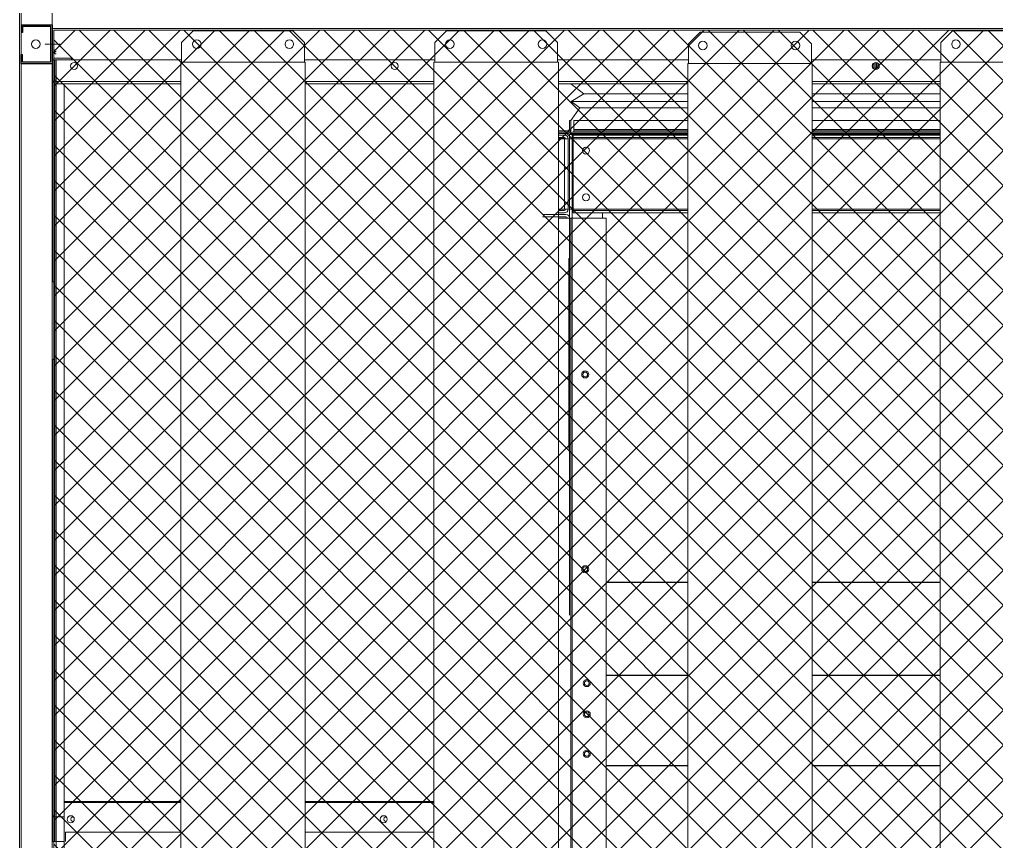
# Model space of a CAD drawing. Header units: millimetres. Extents: x -662756 to 31653, y -141394 to 22156.
# Drawn here: x 21997 to 23252, y 9400 to 10455 of the extents above; entities that cross this region are included whole.
import ezdxf

# ---------------------------------------------------------------- set-up
doc = ezdxf.new("R2010")
doc.units = ezdxf.units.MM
doc.linetypes.add('CENTER', pattern=[2, 1.25, -0.25, 0.25, -0.25])
doc.layers.add('center', color=1, linetype='CENTER')

# ---------------------------------------------------------------- blocks, each defined once
blk = doc.blocks.new('4567457')
at = {"color": 0, "lineweight": 5}
for p, q in [((322736.8, 91148.7), (322720, 91161.6)), ((322720.4, 91138.8), (322736.8, 91148.7)), ((322720, 91114.6), (322731.7, 91130.7)), ((322731.7, 91130.7), (322720.4, 91138.8))]:
    blk.add_line(p, q, dxfattribs=at)
blk = doc.blocks.new('435')
for p, q in [((-131382, 21088.8), (-131342, 21088.8)), ((-131382, 21088.8), (-131382, 21078.8)), ((-131380, 21086.8), (-131344, 21086.8)), ((-131380, 21086.8), (-131380, 21078.8)), ((-131344, 21086.8), (-131344, 21040.8)), ((-131342, 21088.8), (-131342, 21038.8)), ((-131342, 21088.8), (-131342, 21038.8)), ((-131380, 21078.8), (-131382, 21078.8)), ((-131382, 21038.8), (-131382, 21050.8)), ((-131382, 21050.8), (-131380, 21050.8)), ((-131380, 21040.8), (-131380, 21050.8)), ((-131342, 21038.8), (-131382, 21038.8)), ((-131344, 21040.8), (-131380, 21040.8))]:
    blk.add_line(p, q)
blk = doc.blocks.new('2')
at = {"lineweight": 5}
h = blk.add_hatch(dxfattribs=at)
h.set_pattern_fill('ANSI37', scale=10)
h.set_pattern_definition([(45, (-711772.87, -479271.586), (-22.4506403, 22.4506403), []), (135, (-711772.87, -479271.586), (-22.4506403, -22.4506403), [])])
h.paths.add_polyline_path([(22041.3, 8961.8), (24157.3, 8961.8), (24157.3, 10441.8), (22041.3, 10441.8)])
at = {"lineweight": 20}
for p, q in [((21997.3, 11343.8), (21997.3, 9043.8)), ((21999.3, 11341.8), (21999.3, 9068.8)), ((22039.3, 9043.8), (22039.3, 11343.8)), ((24155.3, 10443.8), (22039.3, 10443.8)), ((22041.3, 10441.8), (24157.3, 10441.8)), ((22041.3, 8961.8), (22041.3, 10441.8)), ((22205.4, 10425.8), (22220.4, 10440.8)), ((22220.4, 10440.8), (22348.4, 10440.8)), ((22363.4, 10425.8), (22348.4, 10440.8)), ((22530.6, 10425.8), (22545.6, 10440.8)), ((22545.6, 10440.8), (22673.6, 10440.8)), ((22688.6, 10425.8), (22673.6, 10440.8)), ((22856.7, 10424.2), (22871.7, 10439.2)), ((22871.7, 10439.2), (22999.7, 10439.2)), ((23014.7, 10424.2), (22999.7, 10439.2)), ((23180.8, 10425.8), (23195.8, 10440.8)), ((23195.8, 10440.8), (23323.8, 10440.8)), ((22205.4, 10400.8), (22205.4, 10425.8)), ((22363.4, 10400.8), (22363.4, 10425.8)), ((22530.6, 10400.8), (22530.6, 10425.8)), ((22688.6, 10400.8), (22688.6, 10425.8)), ((22856.7, 10399.2), (22856.7, 10424.2)), ((23014.7, 10399.2), (23014.7, 10424.2)), ((23180.8, 10400.8), (23180.8, 10425.8)), ((22041.3, 10405.8), (22064, 10405.8)), ((22064.1, 10405.8), (22064.1, 10403.8)), ((22205.4, 10403.8), (22039.3, 10403.8)), ((22204.4, 9052.8), (22204.4, 10400.8)), ((22364.4, 10400.8), (22204.4, 10400.8)), ((22530.6, 10403.8), (22363.4, 10403.8)), ((22364.4, 9052.8), (22364.4, 10400.8)), ((22529.6, 9052.8), (22529.6, 10400.8)), ((22689.6, 10400.8), (22529.6, 10400.8)), ((22856.7, 10403.8), (22688.6, 10403.8)), ((22689.6, 9052.8), (22689.6, 10400.8)), ((22855.7, 9051.2), (22855.7, 10399.2)), ((23015.7, 10399.2), (22855.7, 10399.2)), ((23180.8, 10403.8), (23014.7, 10403.8)), ((23015.7, 9051.2), (23015.7, 10399.2)), ((23179.8, 9052.8), (23179.8, 10400.8)), ((23339.8, 10400.8), (23179.8, 10400.8))]:
    blk.add_line(p, q, dxfattribs=at)
at = {"color": 7, "lineweight": 20}
for p, q in [((21997.3, 9098.9), (21997.3, 11340.7)), ((22039.3, 11340.7), (22039.3, 9098.9)), ((22042.8, 9431.8), (22042.8, 10374.4)), ((22044.4, 10375.9), (22204.4, 10375.9)), ((22044.4, 10372.8), (22204.4, 10372.8)), ((22054.7, 10372.8), (22054.7, 9431.8)), ((22364.4, 10375.9), (22529.6, 10375.9)), ((22364.4, 10372.8), (22529.6, 10372.8)), ((22689.6, 10375.9), (22855.7, 10375.9)), ((22689.6, 10372.8), (22855.7, 10372.8)), ((23015.7, 10375.9), (23179.8, 10375.9)), ((23015.7, 10372.8), (23179.8, 10372.8)), ((22705.5, 10200.5), (22705.5, 9195.4)), ((22750.8, 9195.4), (22750.8, 10200.5))]:
    blk.add_line(p, q, dxfattribs=at)
at = {"color": 7, "lineweight": 20, "ltscale": 0.001327}
blk.add_line((22041.3, 10414), (22041.3, 10416.4), dxfattribs=at)
at = {"color": 7, "lineweight": 20, "ltscale": 0.018778}
for p, q in [((22041.3, 10411.3), (22041.3, 10405.8)), ((22039.7, 10403.8), (22039.7, 10377.5)), ((22041.3, 10403.8), (22041.3, 10377.5)), ((22042.8, 10377.5), (22042.8, 10403.8))]:
    blk.add_line(p, q, dxfattribs=at)
at = {"color": 7, "lineweight": 20, "ltscale": 0.018632}
for p, q in [((22041.3, 10411), (22041.3, 10405.8)), ((22041.3, 10403.8), (22041.3, 10377.5))]:
    blk.add_line(p, q, dxfattribs=at)
at = {"color": 7, "lineweight": 20, "ltscale": 0.001722}
for p, q in [((22042.8, 10416.4), (22044.4, 10416.4)), ((22042.8, 10414.4), (22042.8, 10411.3)), ((22044.4, 10372.8), (22044.4, 10375.9)), ((22704, 10307.7), (22707.1, 10307.7)), ((22039.7, 9431.8), (22042.8, 9431.8)), ((22039.7, 9400.2), (22042.8, 9400.2))]:
    blk.add_line(p, q, dxfattribs=at)
at = {"color": 7, "lineweight": 20, "ltscale": 0.00111}
blk.add_line((22042.8, 10414.4), (22042.8, 10416.4), dxfattribs=at)
at = {"color": 7, "lineweight": 20, "ltscale": 0.000888887}
for p, q in [((22044.4, 10414.4), (22042.8, 10414.4)), ((22042.8, 10376), (22044.4, 10376))]:
    blk.add_line(p, q, dxfattribs=at)
at = {"color": 7, "lineweight": 20, "ltscale": 0.000888888}
for p, q in [((22044.4, 10411.3), (22042.8, 10411.3)), ((22042.8, 10377.5), (22044.4, 10377.5))]:
    blk.add_line(p, q, dxfattribs=at)
at = {"color": 7, "lineweight": 20, "ltscale": 0.0225}
blk.add_line((22044.4, 10403.8), (22044.4, 10375.9), dxfattribs=at)
at = {"color": 7, "lineweight": 20, "ltscale": 0.001795}
blk.add_line((23093.1, 10397.4), (23093.1, 10394.2), dxfattribs=at)
at = {"color": 7, "lineweight": 20, "ltscale": 0.004081}
blk.add_line((23094.7, 10399.5), (23094.7, 10392.1), dxfattribs=at)
blk.add_line((23094.7, 10399.5), (23094.7, 10392.1), dxfattribs=at)
at = {"color": 7, "lineweight": 20, "ltscale": 0.004955}
blk.add_line((23096.7, 10400.3), (23096.7, 10391.4), dxfattribs=at)
at = {"color": 7, "lineweight": 20, "ltscale": 0.004875}
blk.add_line((23098.3, 10400.2), (23098.3, 10391.4), dxfattribs=at)
blk.add_line((23098.3, 10400.2), (23098.3, 10391.4), dxfattribs=at)
at = {"color": 7, "lineweight": 20, "ltscale": 0.004157}
blk.add_line((23099.8, 10399.6), (23099.8, 10392.1), dxfattribs=at)
at = {"color": 7, "lineweight": 20, "ltscale": 0.000335468}
blk.add_line((22039.7, 10377.5), (22039.7, 10376.9), dxfattribs=at)
at = {"color": 7, "lineweight": 20, "ltscale": 3.6866e-05}
blk.add_line((22039.7, 10376.9), (22039.7, 10376.9), dxfattribs=at)
at = {"color": 7, "lineweight": 20, "ltscale": 0.143368}
blk.add_line((22039.7, 10118.8), (22039.7, 10376.9), dxfattribs=at)
at = {"color": 7, "lineweight": 20, "ltscale": 0.000833334}
blk.add_line((22042.8, 10376), (22042.8, 10377.5), dxfattribs=at)
at = {"color": 7, "lineweight": 20, "ltscale": 0.000888889}
for p, q in [((22042.8, 10374.4), (22044.4, 10374.4)), ((22042.8, 10374.4), (22044.4, 10374.4)), ((22705.6, 10309.2), (22705.6, 10310.8))]:
    blk.add_line(p, q, dxfattribs=at)
at = {"color": 0, "lineweight": 20}
for p, q in [((22855.7, 10360), (22722.3, 10360)), ((23179.8, 10360), (23015.7, 10360)), ((22705.9, 10350.1), (22855.7, 10350.1)), ((22855.7, 10342), (22717.2, 10342)), ((23015.7, 10350.1), (23179.8, 10350.1)), ((23179.8, 10342), (23015.7, 10342))]:
    blk.add_line(p, q, dxfattribs=at)
at = {"color": 7, "lineweight": 20, "ltscale": 0.001111}
for p, q in [((22703.6, 10325.8), (22705.6, 10325.8)), ((22709.3, 10312.8), (22709.3, 10310.8)), ((22039.3, 10118.8), (22041.3, 10118.8)), ((22039.3, 10018.8), (22041.3, 10018.8))]:
    blk.add_line(p, q, dxfattribs=at)
at = {"color": 7, "lineweight": 20, "ltscale": 0.006389}
for p, q in [((22703.6, 10325.8), (22703.6, 10314.3)), ((22705.6, 10325.8), (22705.6, 10314.3)), ((22709.3, 10314.3), (22709.3, 10325.8))]:
    blk.add_line(p, q, dxfattribs=at)
at = {"color": 7, "lineweight": 20, "ltscale": 0.431111}
for p, q in [((22709.3, 10325.8), (22855.7, 10325.8)), ((23015.7, 10325.8), (23179.8, 10325.8)), ((22709.3, 10314.3), (22855.7, 10314.3)), ((22855.7, 10312.8), (22709.3, 10312.8)), ((23015.7, 10314.3), (23179.8, 10314.3)), ((23179.8, 10312.8), (23015.7, 10312.8))]:
    blk.add_line(p, q, dxfattribs=at)
at = {"color": 7, "lineweight": 20, "ltscale": 0.014722}
for p, q in [((22689.6, 10312.8), (22702.1, 10312.8)), ((22702.1, 10312.8), (22689.6, 10312.8)), ((22689.6, 10310.8), (22702.1, 10310.8)), ((22702.1, 10310.8), (22689.6, 10310.8))]:
    blk.add_line(p, q, dxfattribs=at)
at = {"color": 7, "lineweight": 20, "ltscale": 0.0205}
for p, q in [((22689.6, 10310.8), (22702.5, 10310.8)), ((22702.5, 10310.8), (22689.6, 10310.8)), ((22689.6, 10309.2), (22702.5, 10309.2)), ((22702.5, 10309.2), (22689.6, 10309.2))]:
    blk.add_line(p, q, dxfattribs=at)
at = {"color": 7, "lineweight": 20, "ltscale": 0.030722}
for p, q in [((22697.3, 10307.2), (22689.6, 10307.2)), ((22697.3, 10304), (22689.6, 10304)), ((22697.3, 10303.4), (22689.6, 10303.4)), ((22689.6, 10302.5), (22697.3, 10302.5)), ((22697.3, 10211.9), (22689.6, 10211.9)), ((22689.6, 10210.4), (22697.3, 10210.4)), ((22689.6, 10207.2), (22697.3, 10207.2))]:
    blk.add_line(p, q, dxfattribs=at)
at = {"color": 7, "lineweight": 20, "ltscale": 0.002889}
for p, q in [((22704, 10302.5), (22704, 10307.7)), ((22707.1, 10302.5), (22707.1, 10307.7))]:
    blk.add_line(p, q, dxfattribs=at)
at = {"color": 7, "lineweight": 20, "ltscale": 0.435222}
for p, q in [((22855.7, 10310.8), (22705.6, 10310.8)), ((22855.7, 10309.2), (22705.6, 10309.2)), ((23179.8, 10310.8), (23015.7, 10310.8)), ((23179.8, 10309.2), (23015.7, 10309.2))]:
    blk.add_line(p, q, dxfattribs=at)
at = {"color": 7, "lineweight": 20, "ltscale": 0.000833333}
for p, q in [((22705.6, 10307.7), (22705.6, 10309.2)), ((22708.7, 10302.5), (22708.7, 10304)), ((22709.3, 10312.8), (22709.3, 10314.3)), ((22708.7, 10302.5), (22707.2, 10302.5)), ((22708.7, 10211.9), (22707.2, 10211.9)), ((22708.7, 10211.9), (22708.7, 10210.4)), ((22700.8, 10200.5), (22699.3, 10200.5))]:
    blk.add_line(p, q, dxfattribs=at)
at = {"color": 7, "lineweight": 20, "ltscale": 0.021611}
blk.add_line((22746, 10307.7), (22707.1, 10307.7), dxfattribs=at)
at = {"color": 7, "lineweight": 20, "ltscale": 0.001778}
for p, q in [((22708.7, 10307.2), (22708.7, 10304)), ((22707.2, 10302.5), (22704, 10302.5)), ((22704, 10211.9), (22707.2, 10211.9)), ((22708.7, 10210.4), (22708.7, 10207.2))]:
    blk.add_line(p, q, dxfattribs=at)
at = {"color": 7, "lineweight": 20, "ltscale": 0.431778}
for p, q in [((22708.7, 10307.2), (22855.7, 10307.2)), ((22708.7, 10304), (22855.7, 10304)), ((23015.7, 10307.2), (23179.8, 10307.2)), ((23015.7, 10304), (23179.8, 10304)), ((22708.7, 10302.5), (22855.7, 10302.5)), ((23015.7, 10302.5), (23179.8, 10302.5)), ((22855.7, 10211.9), (22708.7, 10211.9)), ((22855.7, 10210.4), (22708.7, 10210.4)), ((22855.7, 10207.2), (22708.7, 10207.2)), ((23179.8, 10211.9), (23015.7, 10211.9)), ((23179.8, 10210.4), (23015.7, 10210.4)), ((23179.8, 10207.2), (23015.7, 10207.2))]:
    blk.add_line(p, q, dxfattribs=at)
at = {"color": 7, "lineweight": 20, "ltscale": 0.390333}
for p, q in [((22855.7, 10307.7), (22746, 10307.7)), ((23179.8, 10307.7), (23015.7, 10307.7))]:
    blk.add_line(p, q, dxfattribs=at)
at = {"color": 7, "lineweight": 20, "ltscale": 0.000277764}
blk.add_line((22746, 10307.2), (22746, 10307.7), dxfattribs=at)
at = {"color": 7, "lineweight": 20, "ltscale": 0.000498737}
blk.add_line((22697.3, 10303.4), (22697.3, 10302.5), dxfattribs=at)
at = {"color": 7, "lineweight": 20, "ltscale": 0.050333}
for p, q in [((22697.3, 10211.9), (22697.3, 10302.5)), ((22702, 10211.9), (22702, 10302.5)), ((22704, 10211.9), (22704, 10302.5)), ((22707.2, 10211.9), (22707.2, 10302.5)), ((22708.7, 10302.5), (22708.7, 10211.9))]:
    blk.add_line(p, q, dxfattribs=at)
at = {"color": 7, "lineweight": 20, "ltscale": 0.002611}
for p, q in [((22697.3, 10302.5), (22702, 10302.5)), ((22697.3, 10211.9), (22702, 10211.9)), ((22700.8, 10200.5), (22705.5, 10200.5))]:
    blk.add_line(p, q, dxfattribs=at)
at = {"color": 7, "lineweight": 20, "ltscale": 0.016833}
for p, q in [((22699.3, 10205.2), (22669, 10205.2)), ((22699.3, 10202), (22669, 10202))]:
    blk.add_line(p, q, dxfattribs=at)
at = {"color": 7, "lineweight": 20, "ltscale": 0.2895}
for p, q in [((22704, 9690.8), (22704, 10211.9)), ((22707.1, 9690.8), (22707.1, 10211.9))]:
    blk.add_line(p, q, dxfattribs=at)
at = {"color": 7, "lineweight": 20, "ltscale": 0.286889}
blk.add_line((22746, 10200.5), (22746, 10207.2), dxfattribs=at)
at = {"color": 7, "lineweight": 20, "ltscale": 0.039056}
blk.add_line((22699.3, 10200.5), (22689.6, 10200.5), dxfattribs=at)
at = {"color": 7, "lineweight": 20, "ltscale": 0.025167}
blk.add_line((22705.5, 10200.5), (22750.8, 10200.5), dxfattribs=at)
at = {"color": 7, "lineweight": 20, "ltscale": 0.13557}
blk.add_line((22702.8, 9904.8), (22702.8, 10148.8), dxfattribs=at)
at = {"color": 7, "lineweight": 20, "ltscale": 0.000666667}
blk.add_line((22702.8, 10148.8), (22704, 10148.8), dxfattribs=at)
at = {"color": 7, "lineweight": 20, "ltscale": 0.055556}
blk.add_line((22041.3, 10118.8), (22041.3, 10018.8), dxfattribs=at)
at = {"color": 7, "lineweight": 20, "ltscale": 0.32472}
blk.add_line((22039.7, 9434.3), (22039.7, 10018.8), dxfattribs=at)
at = {"color": 7, "lineweight": 20, "ltscale": 0.387667}
for p, q in [((22855.7, 9733.2), (22750.8, 9733.2)), ((22855.7, 9732.9), (22750.8, 9732.9)), ((23179.8, 9733.2), (23015.7, 9733.2)), ((23179.8, 9732.9), (23015.7, 9732.9)), ((22855.7, 9613.8), (22750.8, 9613.8)), ((23179.8, 9613.8), (23015.7, 9613.8)), ((22855.7, 9613.3), (22750.8, 9613.3)), ((23179.8, 9613.3), (23015.7, 9613.3)), ((22855.7, 9497.7), (22750.8, 9497.7)), ((22855.7, 9497.2), (22750.8, 9497.2)), ((23179.8, 9497.7), (23015.7, 9497.7)), ((23179.8, 9497.2), (23015.7, 9497.2))]:
    blk.add_line(p, q, dxfattribs=at)
at = {"color": 7, "lineweight": 20, "ltscale": 0.276111}
blk.add_line((22707.1, 9193.8), (22707.1, 9690.8), dxfattribs=at)
at = {"color": 7, "lineweight": 20, "ltscale": 0.359778}
for p, q in [((22204.1, 9451.4), (22054.7, 9451.4)), ((22204.4, 9451.4), (22204.1, 9451.4)), ((22529.6, 9451.4), (22364.4, 9451.4)), ((22204.1, 9450.2), (22054.7, 9450.2)), ((22204.4, 9450.2), (22204.1, 9450.2)), ((22529.6, 9450.2), (22364.4, 9450.2))]:
    blk.add_line(p, q, dxfattribs=at)
at = {"color": 7, "lineweight": 20, "ltscale": 0.000148633}
blk.add_line((22039.7, 9434.3), (22039.7, 9434), dxfattribs=at)
at = {"color": 7, "lineweight": 20, "ltscale": 0.000998869}
blk.add_line((22039.7, 9434), (22039.7, 9432.2), dxfattribs=at)
at = {"color": 7, "lineweight": 20, "ltscale": 1.00804e-05}
blk.add_line((22039.7, 9434), (22039.7, 9434), dxfattribs=at)
at = {"color": 7, "lineweight": 20, "ltscale": 0.000227928}
blk.add_line((22039.7, 9432.2), (22039.7, 9431.8), dxfattribs=at)
at = {"color": 7, "lineweight": 20, "ltscale": 0.000772731}
blk.add_line((22039.7, 9432.2), (22041.1, 9432.2), dxfattribs=at)
at = {"color": 7, "lineweight": 20, "ltscale": 0.017557}
for p, q in [((22039.7, 9400.2), (22039.7, 9431.8)), ((22042.8, 9400.2), (22042.8, 9431.8)), ((22054.7, 9431.8), (22054.7, 9400.2))]:
    blk.add_line(p, q, dxfattribs=at)
at = {"color": 7, "lineweight": 20, "ltscale": 0.000171737}
blk.add_line((22041.3, 9431.8), (22041.3, 9432.1), dxfattribs=at)
at = {"color": 7, "lineweight": 20, "ltscale": 0.006611}
for p, q in [((22054.7, 9431.8), (22042.8, 9431.8)), ((22042.8, 9431.8), (22054.7, 9431.8)), ((22056.3, 9400.2), (22056.3, 9412.1)), ((22042.8, 9400.2), (22054.7, 9400.2))]:
    blk.add_line(p, q, dxfattribs=at)
at = {"color": 7, "lineweight": 20, "ltscale": 0.358889}
for p, q in [((22056.3, 9412.1), (22204.4, 9412.1)), ((22204.1, 9412.1), (22204.4, 9412.1)), ((22364.4, 9412.1), (22529.6, 9412.1))]:
    blk.add_line(p, q, dxfattribs=at)
at = {"color": 7, "lineweight": 20, "ltscale": 0.170236}
blk.add_line((22041.3, 9400.2), (22041.3, 9093.8), dxfattribs=at)
at = {"color": 0, "lineweight": 20}
for points in [[(22204.4, 9093.8), (22044.4, 9093.8), (22044.4, 10372.8), (22204.4, 10372.8)], [(22054.7, 9093.8), (22054.7, 10372.8)], [(22364.4, 10372.8), (22529.6, 10372.8)], [(22689.6, 10372.8), (22855.7, 10372.8)], [(23015.7, 10372.8), (23179.8, 10372.8)]]:
    blk.add_lwpolyline(points, dxfattribs=at)
at = {"lineweight": 20}
for centre in [(22018.3, 10423.8), (22224.9, 10423.8), (22343.9, 10423.8), (22550.1, 10423.8), (22669.1, 10423.8), (22875.2, 10422.2), (22994.2, 10422.2), (23200.3, 10423.8)]:
    blk.add_circle(centre, 5.5, dxfattribs=at)
at = {"color": 7, "lineweight": 20}
for centre, radius in [((22067.3, 10395.8), 4.5), ((22479.3, 10395.8), 4.5), ((23097.3, 10395.8), 4.5), ((22725, 10287.2), 4.5), ((22725, 10227.2), 4.5), ((22724, 9999.8), 4.5), ((22724, 9999.8), 3), ((22724, 9749.8), 4.5), ((22724, 9749.8), 3), ((22726, 9603.5), 4.5), ((22726, 9603.5), 3), ((22726, 9563.5), 4.5), ((22726, 9563.5), 3), ((22726, 9512.8), 4.5), ((22726, 9512.8), 3), ((22063.1, 9428.8), 4.5), ((22465.1, 9428.8), 4.5)]:
    blk.add_circle(centre, radius, dxfattribs=at)
for centre, radius, start, end in [((22042.8, 10411.3), 3.1, 118.9385, 180), ((22042.8, 10411.3), 1.5, 90, 180), ((22685.3, 10395.8), 4.5, 342.8538, 17.1462), ((22042.8, 10377.5), 3.1, 180, 270), ((22042.8, 10377.5), 1.5, 180, 270), ((22697.3, 10302.5), 4.7, 0, 90), ((22697.3, 10302.5), 1.5, 0, 90), ((22702.1, 10314.3), 1.5, 270, 0), ((22702.1, 10314.3), 3.5, 270, 0), ((22702.5, 10307.7), 3.1, 0, 90), ((22702.5, 10307.7), 1.5, 0, 90), ((22697.3, 10211.9), 1.5, 270, 0), ((22697.3, 10211.9), 4.7, 270, 0), ((22699.3, 10200.5), 4.7, 0, 90), ((22699.3, 10200.5), 1.5, 0, 90), ((22036.2, 10096.9), 3.1, 359.4657, 0), ((22036.2, 10088.7), 3.1, 0, 0.5343), ((22036.2, 9597.9), 3.1, 359.4657, 0), ((22036.2, 9589.7), 3.1, 0, 0.5343), ((22036.2, 9448.9), 3.1, 359.3699, 0), ((22035.8, 9440.3), 3.5, 0, 0.5932), ((22066.3, 9428.8), 3, 86.5071, 272.5332), ((22468.3, 9428.8), 3, 86.5071, 272.5332)]:
    blk.add_arc(centre, radius, start, end, dxfattribs=at)
for centre, major_axis, ratio, start_param, end_param in [((22042.8, 10411), (-1.5, 0), 0.798636, 4.712389, 6.283185), ((22042.8, 10376.9), (-3.1, 0), 0.798636, 6.283185, 7.853982), ((22707.1, 10307.7), (3.1, 0), 0.600545, 2.075869, 2.221169), ((22042.8, 9434.3), (-3.1, 0), 0.798636, 6.283185, 7.853982)]:
    blk.add_ellipse(centre, major_axis=major_axis, ratio=ratio, start_param=start_param, end_param=end_param, dxfattribs=at)
at = {"color": 7, "lineweight": 20, "extrusion": (0, 0, -1)}
for centre, major_axis, ratio, start_param, end_param in [((22697.3, 10302.5), (1.5, 0), 0.599024, 4.712389, 6.283185), ((22704, 10198.7), (-4.7, 0), 0.598536, 0.711784, 0.817393)]:
    blk.add_ellipse(centre, major_axis=major_axis, ratio=ratio, start_param=start_param, end_param=end_param, dxfattribs=at)
at = {"layer": 'center', "lineweight": 20}
blk.add_line((22049.4, 10423.8), (22029.4, 10423.8), dxfattribs=at)
blk.add_line((22049.4, 10423.8), (22029.4, 10423.8), dxfattribs=at)
at = {"lineweight": 20}
blk.add_blockref('435', (153381.2, -10640), dxfattribs=at)
at = {"color": 0, "lineweight": 20}
blk.add_blockref('4567457', (-300014.5, -80788.7), dxfattribs=at)

msp = doc.modelspace()

# ---------------------------------------------------------------- block references
msp.add_blockref('2', (0, 0))

doc.saveas('drawing.dxf')
